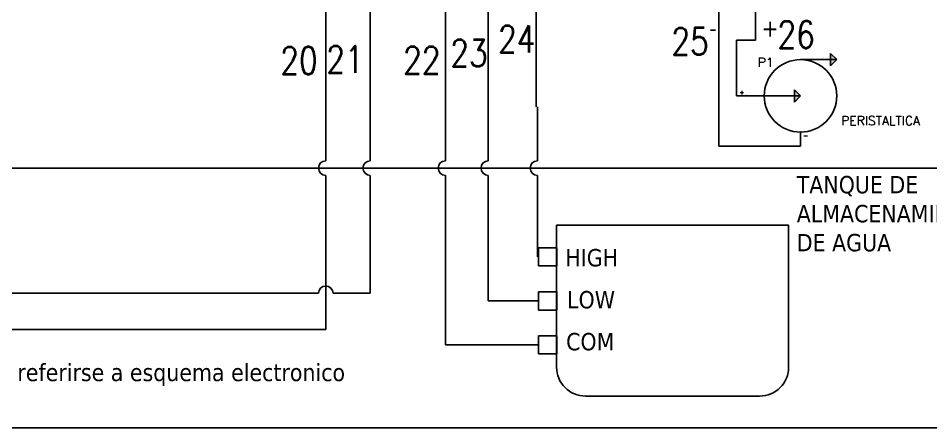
# Model space of a CAD drawing. Header units: millimetres. Extents: x 123.5 to 144.3, y 105.4 to 121.6.
# Drawn here: x 127.1 to 133.38, y 105.41 to 108.23 of the extents above; entities that cross this region are included whole.
import ezdxf
from ezdxf.enums import TextEntityAlignment as Align

# ---------------------------------------------------------------- set-up
doc = ezdxf.new("R2010")
doc.units = ezdxf.units.MM
for name, color, linetype in [('DESC', 250, 'Continuous'), ('MISC', 7, 'Continuous'), ('SYMS', 7, 'Continuous'), ('TAGS', 250, 'Continuous'), ('TERMS', 250, 'Continuous'), ('WIRES', 7, 'Continuous')]:
    doc.layers.add(name, color=color, linetype=linetype)
doc.layers.add('WIRENO', color=7, linetype='Continuous', true_color=0x000000)
doc.styles.get("Standard").update_dxf_attribs({"font": 'tahoma.ttf'})
doc.styles.add('WD', font='romans.shx')

# ---------------------------------------------------------------- blocks, each defined once
blk = doc.blocks.new('HT0_01')
for p, q in [((-0.0625, 0.0625), (0.0625, 0.0625)), ((-0.0625, -0.0625), (-0.0625, 0.0625)), ((0.0625, 0.0625), (0.0625, -0.0625)), ((0.0625, -0.0625), (-0.0625, -0.0625))]:
    blk.add_line(p, q)
at = {"style": 'WD', "flags": 1}
for tag, p in [('X2TERM01', (0, 0.0625)), ('X4TERM01', (-0.0625, 0)), ('X1TERM01', (0.0625, 0)), ('X8TERM01', (0, -0.0625))]:
    blk.add_attdef(tag, p, '', height=0.01, dxfattribs=at)
blk = doc.blocks.new('HP1_ROTARY_PUMP_2')
h = blk.add_hatch(color=256)
h.paths.add_polyline_path([(0.415, 0.585), (0.415, 0.5), (0.5, 0.5)])
h.paths.add_polyline_path([(0.5, 0.5), (0.415, 0.5), (0.415, 0.415)])
h = blk.add_hatch(color=256)
h.paths.add_polyline_path([(0, 0), (-0.085, 0.085), (-0.085, 0)])
h.paths.add_polyline_path([(-0.085, -0.085), (0, 0), (-0.085, 0)])
for p, q in [((0.5, 0.5), (0.415, 0.585)), ((0.415, 0.585), (0.415, 0.415)), ((0, 0.5), (0.5, 0.5)), ((0.5, 0.5), (0.415, 0.415)), ((0, 0), (-0.75, 0)), ((0, 0), (-0.085, 0.085)), ((-0.085, 0.085), (-0.085, -0.085)), ((0, 0), (-0.085, -0.085))]:
    blk.add_line(p, q)
blk.add_circle((0, 0), 0.5)
at = {"style": 'WD'}
for tag, height, p in [('INST', 0.125, (-0.37, 0.767)), ('LOC', 0.125, (-0.37, 0.587)), ('TAG1', 0.125, (-0.37, 0.401)), ('TERM01', 0.0625, (-0.774, 0.018))]:
    blk.add_attdef(tag, text='', height=height, dxfattribs=at).set_placement(p, align=Align.RIGHT)
for tag, p, height in [('X2TERM04', (0, 0.5), 0.005), ('TERM04', (0.005, 0.521), 0.0625), ('X1TERM03', (0.5, 0.5), 0.005), ('TERM03', (0.506, 0.521), 0.0625), ('X4TERM01', (-0.75, 0), 0.005), ('RATING1', (0.559, -0.186), 0.125), ('DESC1', (0.559, -0.403), 0.125), ('X8TERM02', (0, -0.5), 0.005), ('DESC2', (0.559, -0.587), 0.125), ('TERM02', (0.036, -0.578), 0.0625), ('DESC3', (0.559, -0.777), 0.125), ('WDTAGALT', (0.559, -0.954), 0.125)]:
    blk.add_attdef(tag, p, '', height=height, dxfattribs=at)
blk.add_attdef('XREF', text='', height=0.0625, rotation=0.0625, dxfattribs=at).set_placement((0.627, 0.354), align=Align.TOP_CENTER)
at = {"style": 'WD', "flags": 1}
for tag, p in [('WDTYPE', (0.007, -0.096)), ('FAMILY', (0.109, -0.02)), ('CAT', (0.109, -0.065)), ('MFG', (0.11, -0.096)), ('ASSYCODE', (0.139, -0.125))]:
    blk.add_attdef(tag, text='', height=0.01, dxfattribs=at).set_placement(p, align=Align.CENTER)
blk = doc.blocks.new('WD_WNV')
at = {"style": 'WD', "flags": 1}
for tag, p in [('W01USER', (-0.0625, 0.0938)), ('W02USER', (-0.0625, 0.0859)), ('W03USER', (-0.0625, 0.0781)), ('W04USER', (-0.0625, 0.0703)), ('W05USER', (-0.0625, 0.0625)), ('W06USER', (-0.0625, 0.0547)), ('W07USER', (-0.0625, 0.0469)), ('W08USER', (-0.0625, 0.0391)), ('W09USER', (-0.0625, 0.0312)), ('W10USER', (-0.0625, 0.0234))]:
    blk.add_attdef(tag, text='', height=0.005, dxfattribs=at).set_placement(p, align=Align.CENTER)
at = {"linetype": 'Continuous', "style": 'WD', "width": 0.8}
blk.add_attdef('WIRENO', text='', height=0.125, dxfattribs=at).set_placement((-0.05, 0), align=Align.MIDDLE_RIGHT)
blk = doc.blocks.new('WD_WNH')
at = {"linetype": 'Continuous', "style": 'WD', "width": 0.8}
blk.add_attdef('WIRENO', text='', height=0.125, dxfattribs=at).set_placement((0, 0.0625), align=Align.CENTER)
at = {"style": 'WD', "flags": 1}
for tag, p in [('W01USER', (0, 0.0781)), ('W02USER', (0, 0.0703)), ('W03USER', (0, 0.0625)), ('W04USER', (0, 0.0547)), ('W05USER', (0, 0.0469)), ('W06USER', (0, 0.0391)), ('W07USER', (0, 0.0312)), ('W08USER', (0, 0.0234)), ('W09USER', (0, 0.0156)), ('W10USER', (0, 0.0078))]:
    blk.add_attdef(tag, text='', height=0.005, dxfattribs=at).set_placement(p, align=Align.CENTER)

msp = doc.modelspace()

# ---------------------------------------------------------------- linework, layer by layer
at = {"color": 7, "linetype": 'Continuous'}
msp.add_line((123.5055, 105.4055), (144.2555, 105.4055), dxfattribs=at)
at = {"layer": 'DESC'}
msp.add_lwpolyline([(130.806, 106.803), (132.4051, 106.803), (132.4051, 105.8237, -0.414214), (132.2051, 105.6237), (131.006, 105.6237, -0.414214), (130.806, 105.8237)], format="xyb", close=True, dxfattribs=at)
at = {"layer": 'WIRES'}
for p, q in [((129.2157, 107.2468), (129.2157, 108.6871)), ((129.5221, 108.6776), (129.5221, 107.2468)), ((130.0399, 108.6547), (130.0399, 107.2468)), ((130.3353, 107.2468), (130.3353, 108.6694)), ((130.6663, 107.6198), (130.6663, 108.6557)), ((131.9233, 107.3485), (131.9233, 108.6605)), ((132.1771, 108.6367), (132.1771, 108.0793)), ((132.1771, 108.0793), (132.0467, 108.0793)), ((132.0467, 108.0793), (132.0467, 107.6947)), ((132.0467, 107.6947), (132.1121, 107.6947)), ((130.6741, 107.2468), (130.6741, 107.6198)), ((132.4871, 107.4447), (132.4871, 107.3485)), ((132.4871, 107.3485), (131.9233, 107.3485)), ((134.3391, 107.1968), (126.4441, 107.1968)), ((129.2157, 106.0825), (129.2157, 107.1468)), ((129.5221, 107.1468), (129.5221, 106.3332)), ((130.0399, 107.1468), (130.0399, 105.9771)), ((130.3353, 106.2802), (130.3353, 107.1468)), ((130.6741, 106.5839), (130.6741, 107.1468)), ((129.1657, 106.3332), (123.9399, 106.3332)), ((129.5221, 106.3332), (129.2657, 106.3332)), ((130.6822, 106.2802), (130.3353, 106.2802)), ((123.8899, 106.0825), (129.2157, 106.0825)), ((130.0399, 105.9771), (130.6822, 105.9771))]:
    msp.add_line(p, q, dxfattribs=at)
for centre, start, end in [((129.2157, 107.1968), 90, 270), ((129.5221, 107.1968), 90, 270), ((130.0399, 107.1968), 90, 270), ((130.3353, 107.1968), 90, 270), ((130.6741, 107.1968), 90, 270), ((129.2157, 106.3332), 0, 180)]:
    msp.add_arc(centre, 0.05, start, end, dxfattribs=at)

# ---------------------------------------------------------------- block references
at = {"layer": 'SYMS'}
ref = msp.add_blockref('HP1_ROTARY_PUMP_2', (132.4871, 107.6947), dxfattribs=dict(at, xscale=0.5, yscale=0.5, zscale=0.5))
ref.add_attrib('DESC1', 'PERISTALTICA', (132.7668, 107.4933), dxfattribs={"layer": 'DESC', "height": 0.0625, "style": 'WD'})
ref.add_attrib('TERM01', '+', dxfattribs={"layer": 'TERMS', "height": 0.0312, "style": 'WD'}).set_placement((132.1, 107.7039), align=Align.RIGHT)
ref.add_attrib('X4TERM01', '26', (132.1121, 107.6947), dxfattribs={"layer": 'MISC', "height": 0.0025, "style": 'WD'})
ref.add_attrib('TERM02', '-', (132.5053, 107.4055), dxfattribs={"layer": 'TERMS', "height": 0.0312, "style": 'WD'})
ref.add_attrib('X8TERM02', '25', (132.4871, 107.4447), dxfattribs={"layer": 'MISC', "height": 0.0025, "style": 'WD'})
ref.add_attrib('TAG1', 'P1', dxfattribs={"layer": 'TAGS', "height": 0.0625, "style": 'WD'}).set_placement((132.3022, 107.8951), align=Align.RIGHT)
for p in [(130.7443, 106.5839), (130.7447, 106.2802), (130.7447, 105.9771)]:
    msp.add_blockref('HT0_01', p, dxfattribs=at)
at = {"layer": 'WIRENO'}
ref = msp.add_blockref('WD_WNV', (130.7346, 108.0868), dxfattribs=dict(at, xscale=1.5, yscale=1.5, zscale=1.5))
ref.add_attrib('WIRENO', '24', dxfattribs={"linetype": 'Continuous', "height": 0.1875, "style": 'WD', "width": 0.8}).set_placement((130.6596, 108.0868), align=Align.MIDDLE_RIGHT)
ref = msp.add_blockref('WD_WNH', (131.5631, 107.79), dxfattribs=dict(at, xscale=1.5, yscale=1.5, zscale=1.5))
ref.add_attrib('WIRENO', '25', dxfattribs={"linetype": 'Continuous', "height": 0.1875, "style": 'WD', "width": 0.8}).set_placement((131.7255, 107.9775), align=Align.CENTER)
ref = msp.add_blockref('WD_WNV', (132.6607, 108.1174), dxfattribs=dict(at, xscale=1.5, yscale=1.5, zscale=1.5))
ref.add_attrib('WIRENO', '26', dxfattribs={"linetype": 'Continuous', "height": 0.1875, "style": 'WD', "width": 0.8}).set_placement((132.5857, 108.1174), align=Align.MIDDLE_RIGHT)
ref = msp.add_blockref('WD_WNV', (129.2343, 107.9386), dxfattribs=dict(at, xscale=1.5, yscale=1.5, zscale=1.5))
ref.add_attrib('WIRENO', '20', dxfattribs={"linetype": 'Continuous', "height": 0.1875, "style": 'WD', "width": 0.8}).set_placement((129.1593, 107.9386), align=Align.MIDDLE_RIGHT)
ref = msp.add_blockref('WD_WNV', (129.5516, 107.9468), dxfattribs=dict(at, xscale=1.5, yscale=1.5, zscale=1.5))
ref.add_attrib('WIRENO', '21', dxfattribs={"linetype": 'Continuous', "height": 0.1875, "style": 'WD', "width": 0.8}).set_placement((129.4766, 107.9468), align=Align.MIDDLE_RIGHT)
ref = msp.add_blockref('WD_WNV', (130.0811, 107.9407), dxfattribs=dict(at, xscale=1.5, yscale=1.5, zscale=1.5))
ref.add_attrib('WIRENO', '22', dxfattribs={"linetype": 'Continuous', "height": 0.1875, "style": 'WD', "width": 0.8}).set_placement((130.0061, 107.9407), align=Align.MIDDLE_RIGHT)
ref = msp.add_blockref('WD_WNV', (130.4058, 107.9906), dxfattribs=dict(at, xscale=1.5, yscale=1.5, zscale=1.5))
ref.add_attrib('WIRENO', '23', dxfattribs={"linetype": 'Continuous', "height": 0.1875, "style": 'WD', "width": 0.8}).set_placement((130.3308, 107.9906), align=Align.MIDDLE_RIGHT)

# ---------------------------------------------------------------- texts
at = {"char_height": 0.12, "attachment_point": 1}
for s, width, insert in [('\\pi-0.36,l0.48,t0.48;-^I+', 1.308366, (131.7375, 108.2231)), ('TANQUE DE ALMACENAMIENTO DE AGUA', 1.308366, (132.461, 107.1427)), ('HIGH', 0.49088, (130.8657, 106.6385)), ('LOW', 0.49088, (130.8785, 106.349)), ('COM', 0.49088, (130.8716, 106.0596)), ('Conexiones no mostradas en este plano, debe referirse a esquema electronico', 9.456212, (123.7561, 105.8471))]:
    msp.add_mtext_dynamic_manual_height_columns(s, width=width, gutter_width=0.05, heights=[0], dxfattribs=dict(at, insert=insert))

doc.saveas('drawing.dxf')
